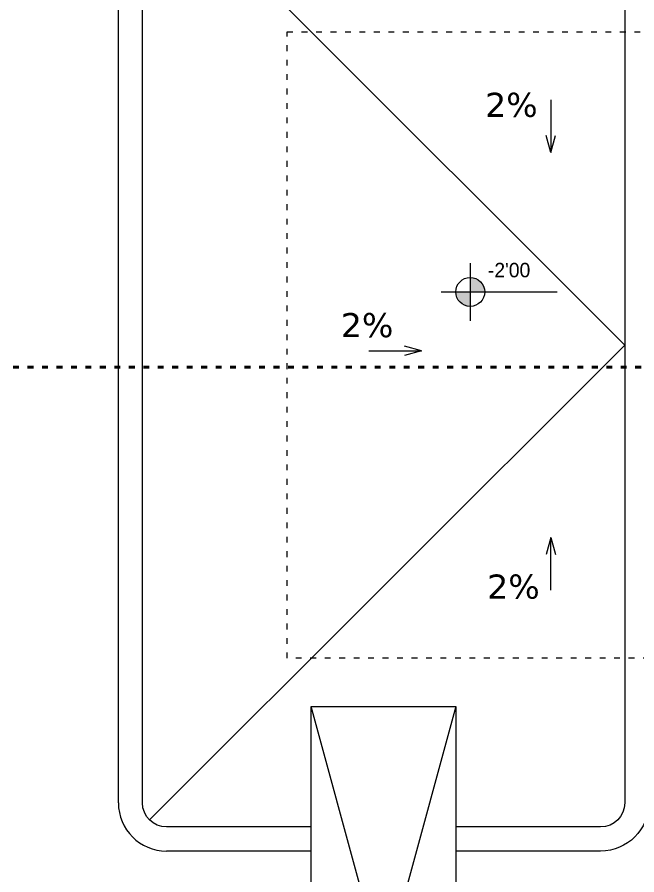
# Model space of a CAD drawing. Header units: millimetres. Extents: x 73 to 57768, y -40361 to 10065.
# Drawn here: x 19239 to 20524, y -8110 to -6330 of the extents above; entities that cross this region are included whole.
import ezdxf

# ---------------------------------------------------------------- set-up
doc = ezdxf.new("R2010")
doc.units = ezdxf.units.MM
doc.linetypes.add('ACAD_ISO03W100', pattern=[30, 12, -18])
for name, color, linetype, lineweight in [('kote i srafura', 9, 'Continuous', 5), ('kote srafura pogled', 9, 'Continuous', 5), ('presjek A-A B- B', 40, 'Continuous', 40)]:
    doc.layers.add(name, color=color, linetype=linetype, lineweight=lineweight)
doc.layers.add('nosivi zidovi', color=7, linetype='Continuous', lineweight=15, true_color=0xcfc3d5)

msp = doc.modelspace()

# ---------------------------------------------------------------- hatches: boundary and pattern name
at = {"layer": 'kote srafura pogled'}
h = msp.add_hatch(color=256, dxfattribs=at)
h.paths.add_polyline_path([(20178.683, -6870.064), (20178.683, -6900.064), (20208.683, -6900.064, 0.41421356)])
h.paths.add_polyline_path([(20178.683, -6900.064), (20148.683, -6900.064, 0.41421356), (20178.683, -6930.064)])

# ---------------------------------------------------------------- linework, layer by layer
at = {"layer": 'kote i srafura'}
for p in [(19513.737, -6024.837), (19513.737, -7995.548)]:
    msp.add_line(p, (20499.092, -7010.192), dxfattribs=at)
at = {"layer": 'kote i srafura', "linetype": 'ACAD_ISO03W100'}
msp.add_lwpolyline([(19799.092, -7660.192), (19799.092, -6360.192), (21599.092, -6360.192), (21599.092, -7660.192)], close=True, dxfattribs=at)
at = {"layer": 'kote i srafura'}
for points in [[(20345.584, -6501.205), (20345.584, -6610.577), (20335.908, -6575.187)], [(20345.584, -6501.205), (20345.584, -6610.577), (20355.261, -6575.187)], [(19968.22, -7022.538), (20077.593, -7022.538), (20042.202, -7012.861)], [(19968.22, -7022.538), (20077.593, -7022.538), (20042.202, -7032.214)], [(20345.584, -7519.18), (20345.584, -7409.808), (20335.908, -7445.198)], [(20345.584, -7519.18), (20345.584, -7409.808), (20355.261, -7445.198)]]:
    msp.add_lwpolyline(points, dxfattribs=at)
at = {"layer": 'kote srafura pogled'}
for p, q in [((20178.683, -6840.064), (20178.683, -6960.064)), ((20118.683, -6900.064), (20358.683, -6900.064))]:
    msp.add_line(p, q, dxfattribs=at)
msp.add_circle((20178.683, -6900.064), 30, dxfattribs=at)
at = {"layer": 'nosivi zidovi'}
for p, q in [((19449.092, -7960.192), (19449.092, -6060.192)), ((19999.092, -8310.192), (19849.092, -7760.192)), ((19849.092, -7760.192), (20149.092, -7760.192)), ((19849.092, -8010.192), (19849.092, -7760.192)), ((20149.092, -7760.192), (19999.092, -8310.192)), ((20149.092, -7760.192), (20149.092, -8310.192)), ((19849.092, -8310.192), (19849.092, -8010.192)), ((19849.092, -8060.192), (19849.092, -8010.192)), ((20149.092, -8010.192), (20149.092, -8060.192)), ((19849.092, -8060.192), (19549.092, -8060.192))]:
    msp.add_line(p, q, dxfattribs=at)
for points in [[(19449.092, -7070.266), (19449.092, -6060.192, -0.41421356), (19549.092, -5960.192), (19849.092, -5960.192)], [(20149.092, -5960.192), (20449.092, -5960.192, -0.41421356), (20549.092, -6060.192), (20549.092, -7960.192, -0.41421356), (20449.092, -8060.192), (20149.092, -8060.192)], [(19849.092, -8010.192), (19549.092, -8010.192, -0.41421356), (19499.092, -7960.192), (19499.092, -6060.192, -0.41421356), (19549.092, -6010.192), (19849.092, -6010.192)], [(20149.092, -6010.192), (20449.092, -6010.192, -0.41421356), (20499.092, -6060.192), (20499.092, -7960.192, -0.41421356), (20449.092, -8010.192), (20149.092, -8010.192)]]:
    msp.add_lwpolyline(points, format="xyb", dxfattribs=at)
msp.add_arc((19549.092, -7960.192), 100, 180, 270, dxfattribs=at)
at = {"layer": 'presjek A-A B- B', "linetype": 'ACAD_ISO03W100'}
msp.add_lwpolyline([(15660.95, -7056.391), (22473.549, -7056.391), (22473.549, -6950.819)], dxfattribs=at)

# ---------------------------------------------------------------- texts
at = {"layer": 'kote i srafura', "char_height": 50, "width": 33.21428, "attachment_point": 1}
for insert in [(20209.651, -6486.815), (19910.48, -6943.893), (20213.925, -7486.407)]:
    msp.add_mtext('{\\fVerdana|b0|i0|c0|p34;2%}', dxfattribs=dict(at, insert=insert))
at = {"layer": 'kote srafura pogled', "insert": (20215.295, -6839.71), "char_height": 30, "width": 143.3884, "attachment_point": 1}
msp.add_mtext("-2'00", dxfattribs=at)

doc.saveas('drawing.dxf')
